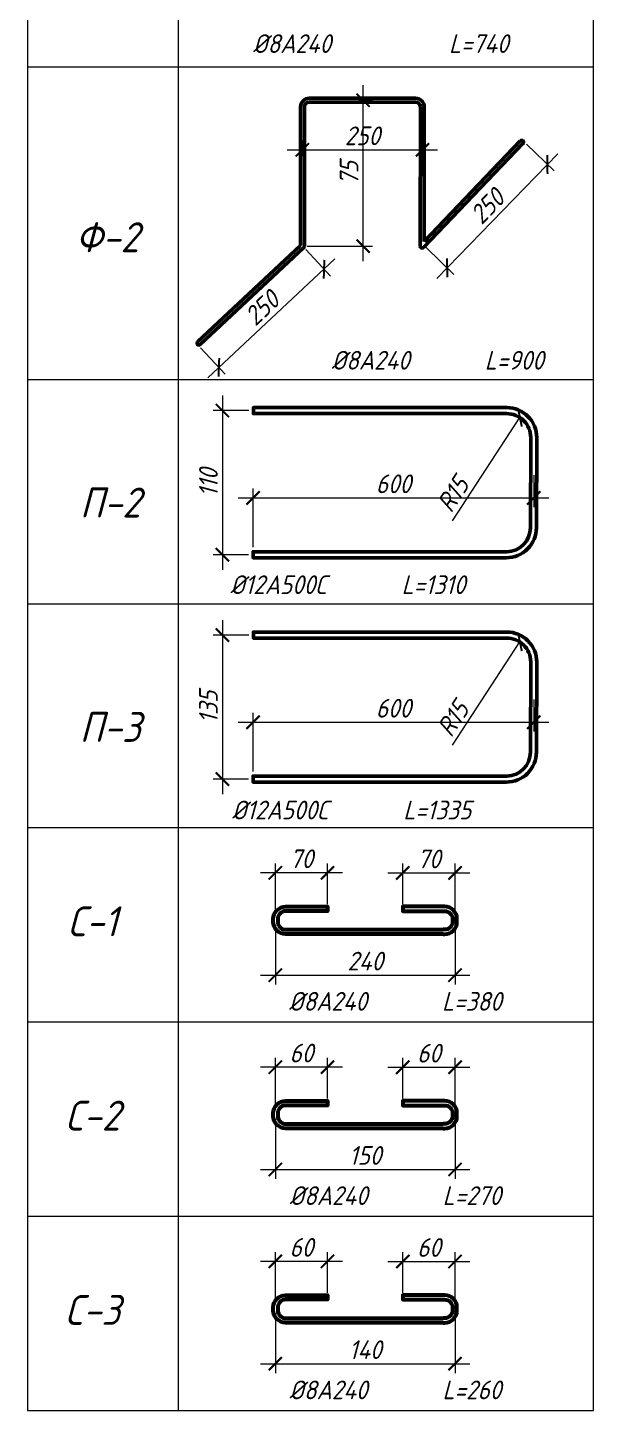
# Model space of a CAD drawing. Header units: millimetres. Extents: x 504091 to 2165846, y 135022 to 442887.
# Drawn here: x 1546109 to 1546865, y 209773 to 211620 of the extents above; entities that cross this region are included whole.
import ezdxf

# ---------------------------------------------------------------- set-up
doc = ezdxf.new("R2010")
doc.units = ezdxf.units.MM
doc.layers.get('Defpoints').update_dxf_attribs({"color": 255})
for name, color, linetype, lineweight in [('!_КР_Размеры', 7, 'Continuous', 9), ('Арматура 12', 26, 'Continuous', 50), ('КР_арматура 16', 224, 'Continuous', 50), ('КР_арматура 8', 232, 'Continuous', 50), ('Размеры (линейные)', 154, 'Continuous', 9), ('Размеры КР', 164, 'Continuous', 9)]:
    doc.layers.add(name, color=color, linetype=linetype, lineweight=lineweight)
doc.styles.add('GOST 2.304_new', font='isocpeur.ttf', dxfattribs={"width": 0.9, "oblique": 15})
doc.dimstyles.new('SPDS 1_10', dxfattribs={"dimscale": 10, "dimtxt": 2.5, "dimasz": 1.77, "dimexe": 1.25, "dimexo": 0.625, "dimtad": 1, "dimdec": 0, "dimrnd": 0.001, "dimtxsty": 'GOST 2.304_new', "dimblk": 'ARCHTICK', "dimcen": 2.5, "dimdle": 2, "dimclrt": 256, "dimadec": 0, "dimazin": 2, "dimtfac": 0.75, "dimtdec": 0, "dimtmove": 1, "dimatfit": 3, "dimfxl": 0, "dimtolj": 1, "dimlwd": 9, "dimlwe": 9, "dimarcsym": 0})

# ---------------------------------------------------------------- blocks, each defined once
blk = doc.blocks.new('_ArchTick')
at = {"color": 0, "linetype": 'ByBlock', "const_width": 0.15}
blk.add_lwpolyline([(-0.5, -0.5), (0.5, 0.5)], dxfattribs=at)
blk = doc.blocks.new('*D4832')
at = {"layer": 'Defpoints', "color": 0, "lineweight": 20, "ltscale": 100, "transparency": 16777216}
for p in [(1546545.3, 211522.7), (1546557.3, 211522.7), (1546476.3, 211327.8)]:
    blk.add_point(p, dxfattribs=at)
at = {"layer": 'Размеры (линейные)', "color": 0, "lineweight": 9, "ltscale": 100, "transparency": 16777216}
for p, q in [((1546557.3, 211307.8), (1546557.3, 211542.7)), ((1546551.5, 211522.7), (1546569.8, 211522.7)), ((1546482.5, 211327.8), (1546569.8, 211327.8))]:
    blk.add_line(p, q, dxfattribs=at)
at = {"layer": 'Размеры (линейные)', "color": 0, "lineweight": 9, "ltscale": 100, "transparency": 16777216, "xscale": 17.7, "yscale": 17.7, "zscale": 17.7}
for p, rotation in [((1546557.3, 211522.7), 90), ((1546557.3, 211327.8), 270)]:
    blk.add_blockref('_ArchTick', p, dxfattribs=dict(at, rotation=rotation))
at = {"layer": 'Размеры (линейные)', "ltscale": 100, "transparency": 16777216, "insert": (1546538.6, 211425.3), "char_height": 25, "attachment_point": 5, "rotation": 90, "style": 'GOST 2.304_new'}
blk.add_mtext('\\A1;75', dxfattribs=at)
blk = doc.blocks.new('*D4833')
at = {"layer": 'Defpoints', "color": 0, "lineweight": 20, "ltscale": 100, "transparency": 16777216}
for p in [(1546770.9, 211468.5), (1546803.5, 211436.9), (1546637, 211330.4)]:
    blk.add_point(p, dxfattribs=at)
at = {"layer": 'Размеры (линейные)', "color": 0, "lineweight": 9, "ltscale": 100, "transparency": 16777216}
for p, q in [((1546775.4, 211464.1), (1546812.4, 211428.2)), ((1546655.7, 211284.5), (1546817.4, 211451.2)), ((1546641.5, 211326), (1546678.6, 211290.1))]:
    blk.add_line(p, q, dxfattribs=at)
at = {"layer": 'Размеры (линейные)', "color": 0, "lineweight": 9, "ltscale": 100, "transparency": 16777216, "xscale": 17.7, "yscale": 17.7, "zscale": 17.7}
for p, rotation in [((1546803.5, 211436.9), 45.8853463330187), ((1546669.6, 211298.8), 225.8853463330187)]:
    blk.add_blockref('_ArchTick', p, dxfattribs=dict(at, rotation=rotation))
at = {"layer": 'Размеры (линейные)', "ltscale": 100, "transparency": 16777216, "insert": (1546723.1, 211380.9), "char_height": 25, "attachment_point": 5, "rotation": 45.8853, "style": 'GOST 2.304_new'}
blk.add_mtext('\\A1;250', dxfattribs=at)
blk = doc.blocks.new('*D4834')
at = {"layer": 'Defpoints', "color": 0, "lineweight": 20, "ltscale": 100, "transparency": 16777216}
for p in [(1546476.3, 211327.8), (1546505.1, 211297), (1546335.8, 211196.5)]:
    blk.add_point(p, dxfattribs=at)
at = {"layer": 'Размеры (линейные)', "color": 0, "lineweight": 9, "ltscale": 100, "transparency": 16777216}
for p, q in [((1546350, 211152.1), (1546519.7, 211310.7)), ((1546480.6, 211323.2), (1546513.6, 211287.9)), ((1546340.1, 211192), (1546373.1, 211156.6))]:
    blk.add_line(p, q, dxfattribs=at)
at = {"layer": 'Размеры (линейные)', "color": 0, "lineweight": 9, "ltscale": 100, "transparency": 16777216, "xscale": 17.7, "yscale": 17.7, "zscale": 17.7}
for p, rotation in [((1546505.1, 211297), 43.06238409189598), ((1546364.6, 211165.8), 223.062384091896)]:
    blk.add_blockref('_ArchTick', p, dxfattribs=dict(at, rotation=rotation))
at = {"layer": 'Размеры (линейные)', "ltscale": 100, "transparency": 16777216, "insert": (1546422, 211245.1), "char_height": 25, "attachment_point": 5, "rotation": 43.0624, "style": 'GOST 2.304_new'}
blk.add_mtext('\\A1;250', dxfattribs=at)
blk = doc.blocks.new('*D4835')
at = {"layer": 'Defpoints', "color": 0, "lineweight": 20, "ltscale": 100, "transparency": 16777216}
for p in [(1546476, 211441.8), (1546636.6, 211456.5), (1546636.6, 211441.8)]:
    blk.add_point(p, dxfattribs=at)
at = {"layer": 'Размеры (линейные)', "color": 0, "lineweight": 9, "ltscale": 100, "transparency": 16777216}
for p, q in [((1546476, 211448.1), (1546476, 211469)), ((1546636.6, 211448.1), (1546636.6, 211469)), ((1546456, 211456.5), (1546656.6, 211456.5))]:
    blk.add_line(p, q, dxfattribs=at)
at = {"layer": 'Размеры (линейные)', "color": 0, "lineweight": 9, "ltscale": 100, "transparency": 16777216, "xscale": 17.7, "yscale": 17.7, "zscale": 17.7, "rotation": 180}
blk.add_blockref('_ArchTick', (1546476, 211456.5), dxfattribs=at)
at = {"layer": 'Размеры (линейные)', "color": 0, "lineweight": 9, "ltscale": 100, "transparency": 16777216, "xscale": 17.7, "yscale": 17.7, "zscale": 17.7}
blk.add_blockref('_ArchTick', (1546636.6, 211456.5), dxfattribs=at)
at = {"layer": 'Размеры (линейные)', "ltscale": 100, "transparency": 16777216, "insert": (1546556.3, 211475.2), "char_height": 25, "attachment_point": 5, "style": 'GOST 2.304_new'}
blk.add_mtext('\\A1;250', dxfattribs=at)
blk = doc.blocks.new('*D4836')
at = {"layer": 'Defpoints', "color": 0, "lineweight": 20, "ltscale": 100, "transparency": 16777216}
for p in [(1546785.3, 211028.2), (1546785.3, 210991.5), (1546410.3, 210919.6)]:
    blk.add_point(p, dxfattribs=at)
at = {"layer": 'Размеры (линейные)', "color": 0, "lineweight": 9, "ltscale": 100, "transparency": 16777216}
for p, q in [((1546785.3, 211021.9), (1546785.3, 210979)), ((1546410.3, 210925.9), (1546410.3, 211004)), ((1546390.3, 210991.5), (1546805.3, 210991.5))]:
    blk.add_line(p, q, dxfattribs=at)
at = {"layer": 'Размеры (линейные)', "color": 0, "lineweight": 9, "ltscale": 100, "transparency": 16777216, "xscale": 17.7, "yscale": 17.7, "zscale": 17.7, "rotation": 180}
blk.add_blockref('_ArchTick', (1546410.3, 210991.5), dxfattribs=at)
at = {"layer": 'Размеры (линейные)', "color": 0, "lineweight": 9, "ltscale": 100, "transparency": 16777216, "xscale": 17.7, "yscale": 17.7, "zscale": 17.7}
blk.add_blockref('_ArchTick', (1546785.3, 210991.5), dxfattribs=at)
at = {"layer": 'Размеры (линейные)', "ltscale": 100, "transparency": 16777216, "insert": (1546597.8, 211010.3), "char_height": 25, "attachment_point": 5, "style": 'GOST 2.304_new'}
blk.add_mtext('\\A1;600', dxfattribs=at)
blk = doc.blocks.new('*D4837')
at = {"layer": 'Defpoints', "color": 0, "lineweight": 20, "ltscale": 100, "transparency": 16777216}
for p in [(1546410.8, 211108.1), (1546369.3, 210915.6), (1546410.3, 210915.6)]:
    blk.add_point(p, dxfattribs=at)
at = {"layer": 'Размеры (линейные)', "color": 0, "lineweight": 9, "ltscale": 100, "transparency": 16777216}
for p, q in [((1546369.3, 211128.1), (1546369.3, 210895.6)), ((1546404.6, 211108.1), (1546356.8, 211108.1)), ((1546404.1, 210915.6), (1546356.8, 210915.6))]:
    blk.add_line(p, q, dxfattribs=at)
at = {"layer": 'Размеры (линейные)', "color": 0, "lineweight": 9, "ltscale": 100, "transparency": 16777216, "xscale": 17.7, "yscale": 17.7, "zscale": 17.7}
for p, rotation in [((1546369.3, 211108.1), 90), ((1546369.3, 210915.6), 270)]:
    blk.add_blockref('_ArchTick', p, dxfattribs=dict(at, rotation=rotation))
at = {"layer": 'Размеры (линейные)', "ltscale": 100, "transparency": 16777216, "insert": (1546350.6, 211011.8), "char_height": 25, "attachment_point": 5, "rotation": 90, "style": 'GOST 2.304_new'}
blk.add_mtext('\\A1;110', dxfattribs=at)
blk = doc.blocks.new('*D4838')
at = {"layer": 'Defpoints', "color": 0, "lineweight": 20, "ltscale": 100, "transparency": 16777216}
for p in [(1546766.8, 211098.9), (1546749.3, 211072.1)]:
    blk.add_point(p, dxfattribs=at)
at = {"layer": 'Размеры (линейные)', "color": 0, "lineweight": 9, "ltscale": 100, "transparency": 16777216}
blk.add_line((1546676.6, 210960.9), (1546766.8, 211098.9), dxfattribs=at)
at = {"layer": 'Размеры (линейные)', "color": 0, "lineweight": 9, "ltscale": 100, "transparency": 16777216, "xscale": 17.7, "yscale": 17.7, "zscale": 17.7, "rotation": 56.8011656989321}
blk.add_blockref('_ArchTick', (1546766.8, 211098.9), dxfattribs=at)
at = {"layer": 'Размеры (линейные)', "ltscale": 100, "transparency": 16777216, "insert": (1546677.2, 210996.2), "char_height": 25, "attachment_point": 5, "rotation": 56.8012, "style": 'GOST 2.304_new'}
blk.add_mtext('\\A1;R15', dxfattribs=at)
blk = doc.blocks.new('*D4839')
at = {"layer": 'Defpoints', "color": 0, "lineweight": 20, "ltscale": 100, "transparency": 16777216}
for p in [(1546785.3, 210728.4), (1546785.3, 210691.8), (1546410.3, 210619.8)]:
    blk.add_point(p, dxfattribs=at)
at = {"layer": 'Размеры (линейные)', "color": 0, "lineweight": 9, "ltscale": 100, "transparency": 16777216}
for p, q in [((1546785.3, 210722.2), (1546785.3, 210679.3)), ((1546410.3, 210626.1), (1546410.3, 210704.3)), ((1546390.3, 210691.8), (1546805.3, 210691.8))]:
    blk.add_line(p, q, dxfattribs=at)
at = {"layer": 'Размеры (линейные)', "color": 0, "lineweight": 9, "ltscale": 100, "transparency": 16777216, "xscale": 17.7, "yscale": 17.7, "zscale": 17.7, "rotation": 180}
blk.add_blockref('_ArchTick', (1546410.3, 210691.8), dxfattribs=at)
at = {"layer": 'Размеры (линейные)', "color": 0, "lineweight": 9, "ltscale": 100, "transparency": 16777216, "xscale": 17.7, "yscale": 17.7, "zscale": 17.7}
blk.add_blockref('_ArchTick', (1546785.3, 210691.8), dxfattribs=at)
at = {"layer": 'Размеры (линейные)', "ltscale": 100, "transparency": 16777216, "insert": (1546597.8, 210710.5), "char_height": 25, "attachment_point": 5, "style": 'GOST 2.304_new'}
blk.add_mtext('\\A1;600', dxfattribs=at)
blk = doc.blocks.new('*D4840')
at = {"layer": 'Defpoints', "color": 0, "lineweight": 20, "ltscale": 100, "transparency": 16777216}
for p in [(1546410.8, 210808.3), (1546369.3, 210615.8), (1546410.3, 210615.8)]:
    blk.add_point(p, dxfattribs=at)
at = {"layer": 'Размеры (линейные)', "color": 0, "lineweight": 9, "ltscale": 100, "transparency": 16777216}
for p, q in [((1546369.3, 210828.3), (1546369.3, 210595.8)), ((1546404.6, 210808.3), (1546356.8, 210808.3)), ((1546404.1, 210615.8), (1546356.8, 210615.8))]:
    blk.add_line(p, q, dxfattribs=at)
at = {"layer": 'Размеры (линейные)', "color": 0, "lineweight": 9, "ltscale": 100, "transparency": 16777216, "xscale": 17.7, "yscale": 17.7, "zscale": 17.7}
for p, rotation in [((1546369.3, 210808.3), 90), ((1546369.3, 210615.8), 270)]:
    blk.add_blockref('_ArchTick', p, dxfattribs=dict(at, rotation=rotation))
at = {"layer": 'Размеры (линейные)', "ltscale": 100, "transparency": 16777216, "insert": (1546350.6, 210712.1), "char_height": 25, "attachment_point": 5, "rotation": 90, "style": 'GOST 2.304_new'}
blk.add_mtext('\\A1;135', dxfattribs=at)
blk = doc.blocks.new('*D4841')
at = {"layer": 'Defpoints', "color": 0, "lineweight": 20, "ltscale": 100, "transparency": 16777216}
for p in [(1546766.8, 210799.1), (1546749.3, 210772.3)]:
    blk.add_point(p, dxfattribs=at)
at = {"layer": 'Размеры (линейные)', "color": 0, "lineweight": 9, "ltscale": 100, "transparency": 16777216}
blk.add_line((1546676.6, 210661.1), (1546766.8, 210799.1), dxfattribs=at)
at = {"layer": 'Размеры (линейные)', "color": 0, "lineweight": 9, "ltscale": 100, "transparency": 16777216, "xscale": 17.7, "yscale": 17.7, "zscale": 17.7, "rotation": 56.8011656990398}
blk.add_blockref('_ArchTick', (1546766.8, 210799.1), dxfattribs=at)
at = {"layer": 'Размеры (линейные)', "ltscale": 100, "transparency": 16777216, "insert": (1546677.2, 210696.4), "char_height": 25, "attachment_point": 5, "rotation": 56.8012, "style": 'GOST 2.304_new'}
blk.add_mtext('\\A1;R15', dxfattribs=at)
blk = doc.blocks.new('*D4842')
at = {"layer": 'Defpoints', "color": 0, "lineweight": 20, "transparency": 16777216}
for p in [(1546680.1, 210490.5), (1546610.3, 210442.6), (1546680.1, 210427.6)]:
    blk.add_point(p, dxfattribs=at)
at = {"layer": 'Размеры КР', "color": 0, "lineweight": 9, "transparency": 16777216}
for p, q in [((1546610.3, 210448.8), (1546610.3, 210503)), ((1546680.1, 210433.9), (1546680.1, 210503)), ((1546590.3, 210490.5), (1546700.1, 210490.5))]:
    blk.add_line(p, q, dxfattribs=at)
at = {"layer": 'Размеры КР', "color": 0, "lineweight": 9, "transparency": 16777216, "xscale": 17.7, "yscale": 17.7, "zscale": 17.7, "rotation": 180}
blk.add_blockref('_ArchTick', (1546610.3, 210490.5), dxfattribs=at)
at = {"layer": 'Размеры КР', "color": 0, "lineweight": 9, "transparency": 16777216, "xscale": 17.7, "yscale": 17.7, "zscale": 17.7}
blk.add_blockref('_ArchTick', (1546680.1, 210490.5), dxfattribs=at)
at = {"layer": 'Размеры КР', "lineweight": 20, "transparency": 16777216, "insert": (1546645.2, 210509.2), "char_height": 25, "attachment_point": 5, "style": 'GOST 2.304_new'}
blk.add_mtext('\\A1;70', dxfattribs=at)
blk = doc.blocks.new('*D4843')
at = {"layer": 'Defpoints', "color": 0, "lineweight": 20, "transparency": 16777216}
for p in [(1546440, 210490.7), (1546509.7, 210442.6), (1546440, 210427.3)]:
    blk.add_point(p, dxfattribs=at)
at = {"layer": 'Размеры КР', "color": 0, "lineweight": 9, "transparency": 16777216}
for p, q in [((1546440, 210433.5), (1546440, 210503.2)), ((1546509.7, 210448.8), (1546509.7, 210503.2)), ((1546529.7, 210490.7), (1546420, 210490.7))]:
    blk.add_line(p, q, dxfattribs=at)
at = {"layer": 'Размеры КР', "color": 0, "lineweight": 9, "transparency": 16777216, "xscale": 17.7, "yscale": 17.7, "zscale": 17.7, "rotation": 180}
blk.add_blockref('_ArchTick', (1546440, 210490.7), dxfattribs=at)
at = {"layer": 'Размеры КР', "color": 0, "lineweight": 9, "transparency": 16777216, "xscale": 17.7, "yscale": 17.7, "zscale": 17.7}
blk.add_blockref('_ArchTick', (1546509.7, 210490.7), dxfattribs=at)
at = {"layer": 'Размеры КР', "lineweight": 20, "transparency": 16777216, "insert": (1546474.8, 210509.4), "char_height": 25, "attachment_point": 5, "style": 'GOST 2.304_new'}
blk.add_mtext('\\A1;70', dxfattribs=at)
blk = doc.blocks.new('*D4844')
at = {"layer": 'Defpoints', "color": 0, "lineweight": 20, "transparency": 16777216}
for p in [(1546440, 210427.3), (1546680.1, 210427.6), (1546680.1, 210353.9)]:
    blk.add_point(p, dxfattribs=at)
at = {"layer": 'Размеры КР', "color": 0, "lineweight": 9, "transparency": 16777216}
for p, q in [((1546440, 210421), (1546440, 210341.4)), ((1546680.1, 210421.4), (1546680.1, 210341.4)), ((1546420, 210353.9), (1546700.1, 210353.9))]:
    blk.add_line(p, q, dxfattribs=at)
at = {"layer": 'Размеры КР', "color": 0, "lineweight": 9, "transparency": 16777216, "xscale": 17.7, "yscale": 17.7, "zscale": 17.7, "rotation": 180}
blk.add_blockref('_ArchTick', (1546440, 210353.9), dxfattribs=at)
at = {"layer": 'Размеры КР', "color": 0, "lineweight": 9, "transparency": 16777216, "xscale": 17.7, "yscale": 17.7, "zscale": 17.7}
blk.add_blockref('_ArchTick', (1546680.1, 210353.9), dxfattribs=at)
at = {"layer": 'Размеры КР', "lineweight": 20, "transparency": 16777216, "insert": (1546560.1, 210372.7), "char_height": 25, "attachment_point": 5, "style": 'GOST 2.304_new'}
blk.add_mtext('\\A1;240', dxfattribs=at)
blk = doc.blocks.new('*D4845')
at = {"layer": 'Defpoints', "color": 0, "lineweight": 20, "transparency": 16777216}
for p in [(1546680.1, 210230.9), (1546610.3, 210183), (1546680.1, 210168.1)]:
    blk.add_point(p, dxfattribs=at)
at = {"layer": 'Размеры КР', "color": 0, "lineweight": 9, "transparency": 16777216}
for p, q in [((1546610.3, 210189.3), (1546610.3, 210243.4)), ((1546680.1, 210174.3), (1546680.1, 210243.4)), ((1546590.3, 210230.9), (1546700.1, 210230.9))]:
    blk.add_line(p, q, dxfattribs=at)
at = {"layer": 'Размеры КР', "color": 0, "lineweight": 9, "transparency": 16777216, "xscale": 17.7, "yscale": 17.7, "zscale": 17.7, "rotation": 180}
blk.add_blockref('_ArchTick', (1546610.3, 210230.9), dxfattribs=at)
at = {"layer": 'Размеры КР', "color": 0, "lineweight": 9, "transparency": 16777216, "xscale": 17.7, "yscale": 17.7, "zscale": 17.7}
blk.add_blockref('_ArchTick', (1546680.1, 210230.9), dxfattribs=at)
at = {"layer": 'Размеры КР', "lineweight": 20, "transparency": 16777216, "insert": (1546645.2, 210249.7), "char_height": 25, "attachment_point": 5, "style": 'GOST 2.304_new'}
blk.add_mtext('\\A1;60', dxfattribs=at)
blk = doc.blocks.new('*D4846')
at = {"layer": 'Defpoints', "color": 0, "lineweight": 20, "transparency": 16777216}
for p in [(1546440, 210231.1), (1546509.7, 210183), (1546440, 210167.7)]:
    blk.add_point(p, dxfattribs=at)
at = {"layer": 'Размеры КР', "color": 0, "lineweight": 9, "transparency": 16777216}
for p, q in [((1546440, 210174), (1546440, 210243.6)), ((1546509.7, 210189.3), (1546509.7, 210243.6)), ((1546529.7, 210231.1), (1546420, 210231.1))]:
    blk.add_line(p, q, dxfattribs=at)
at = {"layer": 'Размеры КР', "color": 0, "lineweight": 9, "transparency": 16777216, "xscale": 17.7, "yscale": 17.7, "zscale": 17.7, "rotation": 180}
blk.add_blockref('_ArchTick', (1546440, 210231.1), dxfattribs=at)
at = {"layer": 'Размеры КР', "color": 0, "lineweight": 9, "transparency": 16777216, "xscale": 17.7, "yscale": 17.7, "zscale": 17.7}
blk.add_blockref('_ArchTick', (1546509.7, 210231.1), dxfattribs=at)
at = {"layer": 'Размеры КР', "lineweight": 20, "transparency": 16777216, "insert": (1546474.8, 210249.9), "char_height": 25, "attachment_point": 5, "style": 'GOST 2.304_new'}
blk.add_mtext('\\A1;60', dxfattribs=at)
blk = doc.blocks.new('*D4847')
at = {"layer": 'Defpoints', "color": 0, "lineweight": 20, "transparency": 16777216}
for p in [(1546440, 210167.7), (1546680.1, 210168.1), (1546680.1, 210094.4)]:
    blk.add_point(p, dxfattribs=at)
at = {"layer": 'Размеры КР', "color": 0, "lineweight": 9, "transparency": 16777216}
for p, q in [((1546440, 210161.5), (1546440, 210081.9)), ((1546680.1, 210161.8), (1546680.1, 210081.9)), ((1546420, 210094.4), (1546700.1, 210094.4))]:
    blk.add_line(p, q, dxfattribs=at)
at = {"layer": 'Размеры КР', "color": 0, "lineweight": 9, "transparency": 16777216, "xscale": 17.7, "yscale": 17.7, "zscale": 17.7, "rotation": 180}
blk.add_blockref('_ArchTick', (1546440, 210094.4), dxfattribs=at)
at = {"layer": 'Размеры КР', "color": 0, "lineweight": 9, "transparency": 16777216, "xscale": 17.7, "yscale": 17.7, "zscale": 17.7}
blk.add_blockref('_ArchTick', (1546680.1, 210094.4), dxfattribs=at)
at = {"layer": 'Размеры КР', "lineweight": 20, "transparency": 16777216, "insert": (1546560.1, 210113.1), "char_height": 25, "attachment_point": 5, "style": 'GOST 2.304_new'}
blk.add_mtext('\\A1;150', dxfattribs=at)
blk = doc.blocks.new('*D4848')
at = {"layer": 'Defpoints', "color": 0, "lineweight": 20, "transparency": 16777216}
for p in [(1546680.1, 209971.4), (1546610.3, 209923.5), (1546680.1, 209908.5)]:
    blk.add_point(p, dxfattribs=at)
at = {"layer": 'Размеры КР', "color": 0, "lineweight": 9, "transparency": 16777216}
for p, q in [((1546610.3, 209929.7), (1546610.3, 209983.9)), ((1546680.1, 209914.8), (1546680.1, 209983.9)), ((1546590.3, 209971.4), (1546700.1, 209971.4))]:
    blk.add_line(p, q, dxfattribs=at)
at = {"layer": 'Размеры КР', "color": 0, "lineweight": 9, "transparency": 16777216, "xscale": 17.7, "yscale": 17.7, "zscale": 17.7, "rotation": 180}
blk.add_blockref('_ArchTick', (1546610.3, 209971.4), dxfattribs=at)
at = {"layer": 'Размеры КР', "color": 0, "lineweight": 9, "transparency": 16777216, "xscale": 17.7, "yscale": 17.7, "zscale": 17.7}
blk.add_blockref('_ArchTick', (1546680.1, 209971.4), dxfattribs=at)
at = {"layer": 'Размеры КР', "lineweight": 20, "transparency": 16777216, "insert": (1546645.2, 209990.1), "char_height": 25, "attachment_point": 5, "style": 'GOST 2.304_new'}
blk.add_mtext('\\A1;60', dxfattribs=at)
blk = doc.blocks.new('*D4849')
at = {"layer": 'Defpoints', "color": 0, "lineweight": 20, "transparency": 16777216}
for p in [(1546440, 209971.6), (1546440, 209908.2), (1546509.7, 209923.5)]:
    blk.add_point(p, dxfattribs=at)
at = {"layer": 'Размеры КР', "color": 0, "lineweight": 9, "transparency": 16777216}
for p, q in [((1546440, 209914.4), (1546440, 209984.1)), ((1546509.7, 209929.7), (1546509.7, 209984.1)), ((1546529.7, 209971.6), (1546420, 209971.6))]:
    blk.add_line(p, q, dxfattribs=at)
at = {"layer": 'Размеры КР', "color": 0, "lineweight": 9, "transparency": 16777216, "xscale": 17.7, "yscale": 17.7, "zscale": 17.7, "rotation": 180}
blk.add_blockref('_ArchTick', (1546440, 209971.6), dxfattribs=at)
at = {"layer": 'Размеры КР', "color": 0, "lineweight": 9, "transparency": 16777216, "xscale": 17.7, "yscale": 17.7, "zscale": 17.7}
blk.add_blockref('_ArchTick', (1546509.7, 209971.6), dxfattribs=at)
at = {"layer": 'Размеры КР', "lineweight": 20, "transparency": 16777216, "insert": (1546474.8, 209990.3), "char_height": 25, "attachment_point": 5, "style": 'GOST 2.304_new'}
blk.add_mtext('\\A1;60', dxfattribs=at)
blk = doc.blocks.new('*D4850')
at = {"layer": 'Defpoints', "color": 0, "lineweight": 20, "transparency": 16777216}
for p in [(1546440, 209908.2), (1546680.1, 209908.5), (1546680.1, 209834.9)]:
    blk.add_point(p, dxfattribs=at)
at = {"layer": 'Размеры КР', "color": 0, "lineweight": 9, "transparency": 16777216}
for p, q in [((1546440, 209901.9), (1546440, 209822.4)), ((1546680.1, 209902.3), (1546680.1, 209822.4)), ((1546420, 209834.9), (1546700.1, 209834.9))]:
    blk.add_line(p, q, dxfattribs=at)
at = {"layer": 'Размеры КР', "color": 0, "lineweight": 9, "transparency": 16777216, "xscale": 17.7, "yscale": 17.7, "zscale": 17.7, "rotation": 180}
blk.add_blockref('_ArchTick', (1546440, 209834.9), dxfattribs=at)
at = {"layer": 'Размеры КР', "color": 0, "lineweight": 9, "transparency": 16777216, "xscale": 17.7, "yscale": 17.7, "zscale": 17.7}
blk.add_blockref('_ArchTick', (1546680.1, 209834.9), dxfattribs=at)
at = {"layer": 'Размеры КР', "lineweight": 20, "transparency": 16777216, "insert": (1546560.1, 209853.6), "char_height": 25, "attachment_point": 5, "style": 'GOST 2.304_new'}
blk.add_mtext('\\A1;140', dxfattribs=at)

msp = doc.modelspace()

# ---------------------------------------------------------------- linework, layer by layer
at = {"color": 244, "lineweight": 18}
for p, q in [((1546109.0307, 217255.8784, -0.0032), (1546109.0307, 209772.5751, 0.0293)), ((1546864.9407, 209772.5751, 0.0298), (1546864.9407, 217255.8784, -0.0033)), ((1546109.0307, 211567.2751, 0.0539), (1546864.9407, 211567.2751, 0.0539)), ((1546109.0307, 211149.7646, -0.0101), (1546864.9407, 211149.7646, -0.0101)), ((1546109.0307, 211149.7646, -0.0101), (1546864.9407, 211149.7646, -0.0101)), ((1546109.0307, 210849.9837, -0.0008), (1546864.9407, 210849.9837, -0.0008)), ((1546109.0307, 210551.2074, 0.0086), (1546864.9407, 210551.2074, 0.0086)), ((1546109.0307, 210551.2074, 0.0086), (1546864.9407, 210551.2074, 0.0086)), ((1546109.0307, 210291.6633, 0.0271), (1546864.9407, 210291.6633, 0.0271)), ((1546109.0307, 210032.1192, 0.0456), (1546864.9407, 210032.1192, 0.0456)), ((1546109.0307, 209772.5751, 0.0641), (1546864.9407, 209772.5751, 0.0641))]:
    msp.add_line(p, q, dxfattribs=at)
at = {"color": 244, "lineweight": 13, "elevation": -0.0032}
msp.add_lwpolyline([(1546310.0011, 217089.5127), (1546310.0011, 209772.5751)], dxfattribs=at)
at = {"layer": 'Арматура 12', "lineweight": 53, "ltscale": 20}
for p, q in [((1546455.4806, 210414.7226, 0.0212), (1546664.4806, 210414.7226, 0.0212)), ((1546664.4806, 210408.7226, 0.0212), (1546455.4806, 210408.7226, 0.0212)), ((1546455.4806, 210155.1785, 0.0397), (1546664.4806, 210155.1785, 0.0397)), ((1546664.4806, 210149.1785, 0.0397), (1546455.4806, 210149.1785, 0.0397)), ((1546455.4806, 209895.6344, 0.0582), (1546664.4806, 209895.6344, 0.0582)), ((1546664.4806, 209889.6344, 0.0582), (1546455.4806, 209889.6344, 0.0582))]:
    msp.add_line(p, q, dxfattribs=at)
for points, elevation in [([(1546455.4806, 210408.7226), (1546453.7245, 210408.7226, -0.414213562), (1546437.2245, 210425.2226), (1546437.2245, 210429.0679, -0.414213562), (1546453.7245, 210445.5679), (1546509.6544, 210445.5679), (1546509.6544, 210439.5679), (1546453.7245, 210439.5679, 0.414213562), (1546443.2245, 210429.0679), (1546443.2245, 210425.2226, 0.414213562), (1546453.7245, 210414.7226), (1546455.4806, 210414.7226)], 0.0212), ([(1546664.4806, 210408.7226), (1546666.2368, 210408.7226, 0.414213562), (1546682.7368, 210425.2226), (1546682.7368, 210429.0679, 0.414213562), (1546666.2368, 210445.5679), (1546610.3069, 210445.5679), (1546610.3069, 210439.5679), (1546666.2368, 210439.5679, -0.414213562), (1546676.7368, 210429.0679), (1546676.7368, 210425.2226, -0.414213562), (1546666.2368, 210414.7226), (1546664.4806, 210414.7226)], 0.0212), ([(1546455.4806, 210149.1785), (1546453.7245, 210149.1785, -0.414213562), (1546437.2245, 210165.6785), (1546437.2245, 210169.5238, -0.414213562), (1546453.7245, 210186.0238), (1546509.6544, 210186.0238), (1546509.6544, 210180.0238), (1546453.7245, 210180.0238, 0.414213562), (1546443.2245, 210169.5238), (1546443.2245, 210165.6785, 0.414213562), (1546453.7245, 210155.1785), (1546455.4806, 210155.1785)], 0.0397), ([(1546664.4806, 210149.1785), (1546666.2368, 210149.1785, 0.414213562), (1546682.7368, 210165.6785), (1546682.7368, 210169.5238, 0.414213562), (1546666.2368, 210186.0238), (1546610.3069, 210186.0238), (1546610.3069, 210180.0238), (1546666.2368, 210180.0238, -0.414213562), (1546676.7368, 210169.5238), (1546676.7368, 210165.6785, -0.414213562), (1546666.2368, 210155.1785), (1546664.4806, 210155.1785)], 0.0397), ([(1546455.4806, 209889.6344), (1546453.7245, 209889.6344, -0.414213562), (1546437.2245, 209906.1344), (1546437.2245, 209909.9796, -0.414213562), (1546453.7245, 209926.4796), (1546509.6544, 209926.4796), (1546509.6544, 209920.4796), (1546453.7245, 209920.4796, 0.414213562), (1546443.2245, 209909.9796), (1546443.2245, 209906.1344, 0.414213562), (1546453.7245, 209895.6344), (1546455.4806, 209895.6344)], 0.0582), ([(1546664.4806, 209889.6344), (1546666.2368, 209889.6344, 0.414213562), (1546682.7368, 209906.1344), (1546682.7368, 209909.9796, 0.414213562), (1546666.2368, 209926.4796), (1546610.3069, 209926.4796), (1546610.3069, 209920.4796), (1546666.2368, 209920.4796, -0.414213562), (1546676.7368, 209909.9796), (1546676.7368, 209906.1344, -0.414213562), (1546666.2368, 209895.6344), (1546664.4806, 209895.6344)], 0.0582)]:
    msp.add_lwpolyline(points, format="xyb", dxfattribs=dict(at, elevation=elevation))
at = {"layer": 'КР_арматура 16'}
for points, elevation in [([(1546748.6099, 210911.6121, 0.415597767), (1546788.8049, 210951.6132), (1546789.3048, 211072.0067, 0.414695627), (1546749.3056, 211112.0732), (1546410.8094, 211112.0795), (1546410.8093, 211104.0795), (1546748.9977, 211104.0732, -0.416995829), (1546781.3049, 211072.0732), (1546780.8049, 210951.6133, -0.409119684), (1546749.3618, 210919.6187), (1546410.3043, 210919.6187), (1546410.3042, 210911.6185), (1546748.991, 210911.6121)], -0.0163), ([(1546748.6099, 210611.8312, 0.415597767), (1546788.8049, 210651.8322), (1546789.3048, 210772.2257, 0.414695627), (1546749.3056, 210812.2922), (1546410.8094, 210812.2986), (1546410.8093, 210804.2986), (1546748.9977, 210804.2922, -0.416995829), (1546781.3049, 210772.2922), (1546780.8049, 210651.8324, -0.409119684), (1546749.3618, 210619.8378), (1546410.3043, 210619.8378), (1546410.3042, 210611.8375), (1546748.991, 210611.8312)], -0.0069)]:
    msp.add_lwpolyline(points, format="xyb", dxfattribs=dict(at, elevation=elevation))
at = {"layer": 'КР_арматура 8'}
for p, q in [((1546473.7847, 211513.9161, -0.0163), (1546473.7477, 211328.8337, -0.0163)), ((1546478.9047, 211513.9161, -0.0163), (1546478.8674, 211327.2868, -0.0163)), ((1546633.7847, 211513.9161, -0.0163), (1546633.7474, 211327.726, -0.0163)), ((1546638.9047, 211513.9161, -0.0163), (1546638.8685, 211333.9391, -0.0163)), ((1546638.1241, 211325.9224, -0.0163), (1546770.9121, 211464.9003, -0.0163)), ((1546638.8685, 211333.9391, -0.0163), (1546767.2787, 211468.5076, -0.0163)), ((1546473.7477, 211328.8337, -0.0163), (1546335.8494, 211200.0432, -0.0163)), ((1546478.1544, 211325.9436, -0.0163), (1546339.3441, 211196.3013, -0.0163))]:
    msp.add_line(p, q, dxfattribs=at)
at = {"layer": 'КР_арматура 8', "ltscale": 100}
for p, q in [((1546627.3847, 211525.4361, -0.0163), (1546485.3047, 211525.4361, -0.0163)), ((1546627.3847, 211520.3161, -0.0163), (1546485.3047, 211520.3161, -0.0163))]:
    msp.add_line(p, q, dxfattribs=at)
for centre, radius, start, end in [((1546485.3047, 211513.9161, -0.0163), 11.52, 90, 180), ((1546485.3047, 211513.9161, -0.0163), 6.4, 90, 180), ((1546627.3847, 211513.9161, -0.0163), 11.52, 0, 90), ((1546627.3847, 211513.9161, -0.0163), 6.4, 0, 90), ((1546636.3074, 211327.726, -0.0163), 2.56, 179.9796382, 315.2085977)]:
    msp.add_arc(centre, radius, start, end, dxfattribs=at)
at = {"layer": 'КР_арматура 8'}
for centre, radius, start, end in [((1546769.0521, 211466.6604, -0.0163), 2.5607, 316.5804055, 133.8320507), ((1546476.2932, 211327.7924, -0.0163), 2.6234, 310.8972639, 348.8868543), ((1546337.7235, 211198.2907, -0.0163), 2.5659, 136.920932, 309.1671613)]:
    msp.add_arc(centre, radius, start, end, dxfattribs=at)

# ---------------------------------------------------------------- texts
at = {"layer": '!_КР_Размеры', "width": 1105.24052, "attachment_point": 5, "style": 'GOST 2.304_new'}
for s, insert, char_height in [('%%C8А240           L=740', (1546580.8002, 211598.3261, 0.0641), 25), ('Ф-2', (1546215.3719, 211339.707, -0.014), 40), ('%%C8А240       L=900', (1546656.8692, 211175.3484, -0.0163), 25), ('П-2', (1546219.3678, 210985.2558, -0.0118), 40), ('%%C12А500С       L=1310', (1546536.8372, 210875.5166, -0.0179), 25), ('П-3', (1546219.3678, 210685.4749, -0.0024), 40), ('%%C12А500С       L=1335', (1546541.8723, 210574.4858, -0.0148), 25), ('С-1', (1546195.8048, 210425.8149, -0.0054), 40), ('%%C8А240       L=380', (1546600.2508, 210318.9344, 0.0225), 25), ('С-2', (1546195.8048, 210166.2708, 0.0131), 40), ('%%C8А240       L=270', (1546600.2508, 210059.3902, 0.0409), 25), ('С-3', (1546195.8048, 209906.7267, 0.0316), 40), ('%%C8А240       L=260', (1546600.2508, 209799.8461, 0.0594), 25)]:
    msp.add_mtext(s, dxfattribs=dict(at, insert=insert, char_height=char_height))

# ---------------------------------------------------------------- dimensions: what is measured, and where the dimension line sits
at = {"layer": 'Размеры (линейные)', "ltscale": 100}
for base, p1, p2, text, picture, middle in [((1546557.3205, 211522.7365, -0.0163), (1546476.2747, 211327.8112, -0.0163), (1546545.2506, 211522.7365, -0.0163), '75', '*D4832', (1546538.5705, 211425.2739, -0.0163)), ((1546369.3219, 210915.6186, -0.0163), (1546410.8093, 211108.0795, -0.0163), (1546410.3043, 210915.6186, -0.0163), '110', '*D4837', (1546350.5719, 211011.849, -0.0163)), ((1546369.3219, 210615.8376, -0.0069), (1546410.8093, 210808.2986, -0.0069), (1546410.3043, 210615.8376, -0.0069), '135', '*D4840', (1546350.5719, 210712.0681, -0.0069))]:
    dim = msp.add_linear_dim(base=base, p1=p1, p2=p2, angle=90, text=text, dimstyle='SPDS 1_10', dxfattribs=at)
    dim.commit()
    dim.dimension.update_dxf_attribs({"geometry": picture, "text_midpoint": middle})
for base, p1, p2, text, picture, middle in [((1546636.6326, 211456.4983, -0.0163), (1546476.0309, 211441.8489, -0.0163), (1546636.6326, 211441.8489, -0.0163), '250', '*D4835', (1546556.3318, 211475.2483, -0.0163)), ((1546785.3475, 210991.5341, -0.0163), (1546410.3043, 210919.6187, -0.0163), (1546785.3475, 211028.1868, -0.0163), '600', '*D4836', (1546597.8259, 211010.2841, -0.0163)), ((1546785.3475, 210691.7531, -0.0069), (1546410.3043, 210619.8378, -0.0069), (1546785.3475, 210728.4059, -0.0069), '600', '*D4839', (1546597.8259, 210710.5031, -0.0069))]:
    dim = msp.add_linear_dim(base=base, p1=p1, p2=p2, text=text, dimstyle='SPDS 1_10', dxfattribs=at)
    dim.commit()
    dim.dimension.update_dxf_attribs({"geometry": picture, "text_midpoint": middle})
for p1, p2, distance, picture, middle in [((1546637.0081, 211330.3982, -0.0163), (1546770.8707, 211468.4631, -0.0163), -45.3802, '*D4833', (1546723.0585, 211380.8935, -0.0163)), ((1546335.8483, 211196.5393, -0.0163), (1546476.2932, 211327.7924, -0.0163), -42.1308, '*D4834', (1546422.035, 211245.0836, -0.0163))]:
    dim = msp.add_aligned_dim(p1=p1, p2=p2, distance=distance, text='250', dimstyle='SPDS 1_10', dxfattribs=at)
    dim.commit()
    dim.dimension.update_dxf_attribs({"geometry": picture, "text_midpoint": middle})
for center, mpoint, picture, middle in [((1546749.3024, 211072.0721, -0.0163), (1546766.8252, 211098.851, -0.0163), '*D4838', (1546692.9072, 210985.8874, -0.0163)), ((1546749.3024, 210772.2912, -0.0069), (1546766.8252, 210799.0701, -0.0069), '*D4841', (1546692.9072, 210686.1065, -0.0069))]:
    dim = msp.add_radius_dim(center=center, mpoint=mpoint, text='R15', dimstyle='SPDS 1_10', dxfattribs=at)
    dim.commit()
    dim.dimension.update_dxf_attribs({"geometry": picture, "text_midpoint": middle, "dimtype": 164})
at = {"layer": 'Размеры КР', "lineweight": 20}
for base, p1, p2, picture, middle in [((1546440.0247, 210490.6724, 0.0212), (1546509.6544, 210442.5679, 0.0212), (1546440.0247, 210427.2608, 0.0212), '*D4843', (1546474.8395, 210509.4224, 0.0212)), ((1546680.0762, 210490.4781, 0.0212), (1546610.3069, 210442.5679, 0.0212), (1546680.0762, 210427.6051, 0.0212), '*D4842', (1546645.1915, 210509.2281, 0.0212)), ((1546680.0762, 210353.9396, 0.0212), (1546440.0247, 210427.2608, 0.0212), (1546680.0762, 210427.6051, 0.0212), '*D4844', (1546560.0504, 210372.6896, 0.0212))]:
    dim = msp.add_linear_dim(base=base, p1=p1, p2=p2, dimstyle='SPDS 1_10', dxfattribs=at)
    dim.commit()
    dim.dimension.update_dxf_attribs({"geometry": picture, "text_midpoint": middle})
for base, p1, p2, text, picture, middle in [((1546440.0247, 210231.1283, 0.0397), (1546509.6544, 210183.0238, 0.0397), (1546440.0247, 210167.7166, 0.0397), '60', '*D4846', (1546474.8395, 210249.8783, 0.0397)), ((1546680.0762, 210230.934, 0.0397), (1546610.3069, 210183.0238, 0.0397), (1546680.0762, 210168.061, 0.0397), '60', '*D4845', (1546645.1915, 210249.684, 0.0397)), ((1546680.0762, 210094.3955, 0.0397), (1546440.0247, 210167.7166, 0.0397), (1546680.0762, 210168.061, 0.0397), '150', '*D4847', (1546560.0504, 210113.1455, 0.0397)), ((1546440.0247, 209971.5842, 0.0582), (1546509.6544, 209923.4796, 0.0582), (1546440.0247, 209908.1725, 0.0582), '60', '*D4849', (1546474.8395, 209990.3342, 0.0582)), ((1546680.0762, 209971.3899, 0.0582), (1546610.3069, 209923.4796, 0.0582), (1546680.0762, 209908.5169, 0.0582), '60', '*D4848', (1546645.1915, 209990.1399, 0.0582)), ((1546680.0762, 209834.8514, 0.0582), (1546440.0247, 209908.1725, 0.0582), (1546680.0762, 209908.5169, 0.0582), '140', '*D4850', (1546560.0504, 209853.6014, 0.0582))]:
    dim = msp.add_linear_dim(base=base, p1=p1, p2=p2, text=text, dimstyle='SPDS 1_10', dxfattribs=at)
    dim.commit()
    dim.dimension.update_dxf_attribs({"geometry": picture, "text_midpoint": middle})

doc.saveas('drawing.dxf')
